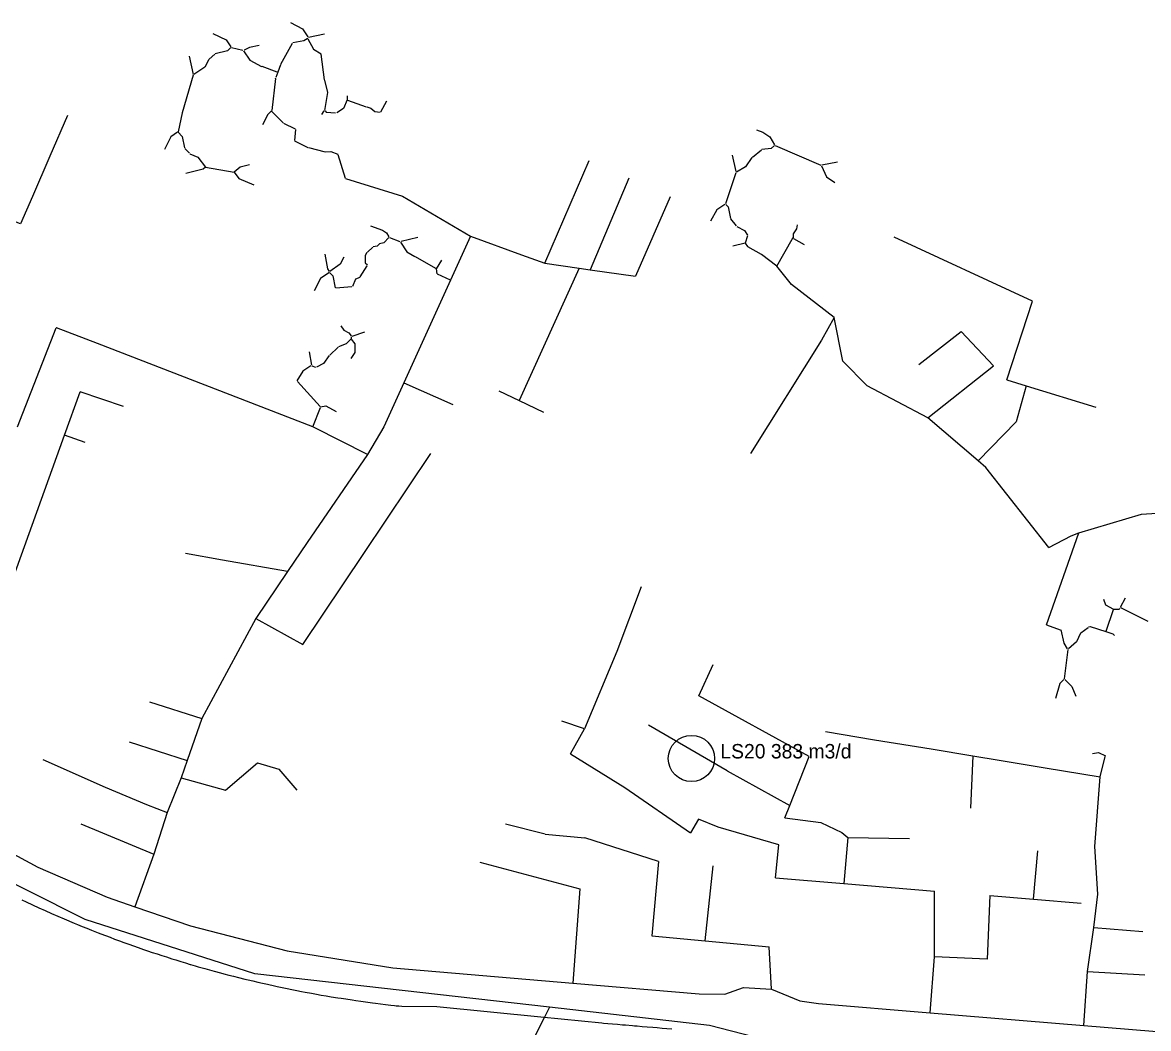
# Model space of a CAD drawing. Header units: metres. Extents: x 432891 to 477890, y 2556094 to 2581523.
# Drawn here: x 443923 to 445870, y 2567705 to 2569445 of the extents above; entities that cross this region are included whole.
import ezdxf

# ---------------------------------------------------------------- set-up
doc = ezdxf.new("R2010")
doc.units = ezdxf.units.M
for name, color, linetype in [('W10_LIFT_STATIONS', 6, 'Continuous'), ('W10_MAIN_PIPE', 1, 'Continuous'), ('W10_PIPE_DN200', 8, 'Continuous'), ('W10_PIPE_DN500_800', 30, 'Continuous')]:
    doc.layers.add(name, color=color, linetype=linetype)

msp = doc.modelspace()

# ---------------------------------------------------------------- linework, layer by layer
at = {"layer": 'W10_LIFT_STATIONS'}
msp.add_circle((445079.8, 2568171.9), 40, dxfattribs=at)
at = {"layer": 'W10_MAIN_PIPE'}
msp.add_lwpolyline([(443921.8, 2567927.2), (443929.5, 2567923.7), (443940.4, 2567918.7), (443951.3, 2567913.7), (443962.3, 2567908.8), (443973.3, 2567903.7), (443983.8, 2567899.2), (443994.9, 2567894.5), (444012.6, 2567886.9), (444018.2, 2567884.6), (444026.2, 2567881.3), (444034.2, 2567878.1), (444042.3, 2567875), (444053.9, 2567870.4), (444058.3, 2567868.7), (444066.3, 2567865.6), (444074.3, 2567862.5), (444082.3, 2567859.4), (444090.9, 2567856.2), (444098.5, 2567853.4), (444106.7, 2567850.5), (444114.8, 2567847.6), (444123, 2567844.8), (444132.4, 2567841.5), (444139.3, 2567839.2), (444147.5, 2567836.5), (444155.6, 2567833.8), (444163.8, 2567831.1), (444172, 2567828.5), (444181.5, 2567825.5), (444188.4, 2567823.3), (444196.7, 2567820.7), (444204.9, 2567818.2), (444213.2, 2567815.7), (444213.6, 2567815.5), (444221.4, 2567813.2), (444226.9, 2567811.6), (444238.1, 2567808.5), (444246.4, 2567806.2), (444254.7, 2567803.9), (444265.3, 2567801.1), (444271.4, 2567799.5), (444279.7, 2567797.3), (444288, 2567795.2), (444296.4, 2567793.1), (444307.4, 2567790.3), (444313.2, 2567789), (444321.5, 2567787), (444329.9, 2567785), (444338.3, 2567783.1), (444346.7, 2567781.2), (444358.6, 2567778.6), (444363.5, 2567777.5), (444372, 2567775.7), (444380.4, 2567773.9), (444388.8, 2567772.2), (444397.3, 2567770.5), (444405.7, 2567768.8), (444411.6, 2567767.6), (444422.7, 2567765.6), (444431.2, 2567764), (444439.7, 2567762.5), (444448.2, 2567761.1), (444456.8, 2567759.7), (444468.3, 2567757.9), (444473.8, 2567757), (444482.4, 2567755.8), (444492.8, 2567754.3), (444499.4, 2567753.4), (444507.9, 2567752.2), (444516.4, 2567751), (444528.2, 2567749.4), (444533.3, 2567748.7), (444541.8, 2567747.5), (444550.5, 2567746.3), (444555.3, 2567745.8), (444560, 2567745.2), (444566.4, 2567744.5), (444569.3, 2567744.2), (444574, 2567743.7), (444578.9, 2567743.2), (444639.3, 2567742.7), (444819.2, 2567725.2), (444924.6, 2567714.4), (444928, 2567714.2), (444935, 2567713.6), (444943.5, 2567712.8), (444952.1, 2567712.1), (444960.6, 2567711.3), (444965.9, 2567710.9), (444977.7, 2567709.9), (444981.5, 2567709.5), (444986.2, 2567709.1), (444994.8, 2567708.4), (445003.3, 2567707.7), (445013, 2567706.9), (445020.4, 2567706.3), (445029, 2567705.6), (445037.5, 2567704.9), (445046, 2567704.2)], dxfattribs=at)
at = {"layer": 'W10_PIPE_DN200'}
for points in [[(444386.3, 2569445.1), (444407.3, 2569434.1), (444416.3, 2569420.1)], [(444252.3, 2569426.1), (444275.3, 2569415.1), (444283.3, 2569403.1)], [(444445.3, 2569425.1), (444417.3, 2569419.1)], [(444283.3, 2569402.1), (444277.3, 2569396.1), (444256.3, 2569391.1)], [(444284.3, 2569402.1), (444304.3, 2569397.1)], [(444332.3, 2569405.1), (444315.3, 2569402.1), (444306.3, 2569397.1)], [(444369.8, 2569372.9), (444389.8, 2569409.2)], [(444415.3, 2569417.1), (444409.3, 2569413.1), (444390.3, 2569410.1)], [(444416.3, 2569418.1), (444415.3, 2569417.1)], [(444416.3, 2569417.1), (444426.3, 2569399.1), (444439.3, 2569391.1)], [(444211.3, 2569387.1), (444218.3, 2569355.1)], [(444246, 2569381.8), (444255.5, 2569390.4)], [(444305.3, 2569396.1), (444316.3, 2569380.1), (444336.3, 2569369.1)], [(444445.2, 2569346.1), (444439.4, 2569390.1)], [(444245.3, 2569381.1), (444238.3, 2569368.1), (444219.3, 2569355.1)], [(444363.5, 2569359.2), (444337.2, 2569368.8)], [(444369.3, 2569372.1), (444364.5, 2569358.9)], [(444218.3, 2569354.1), (444199.3, 2569289.1), (444192.3, 2569256.1)], [(444360.3, 2569348.1), (444354.3, 2569293.1)], [(444360.3, 2569348.1), (444360.6, 2569348.7)], [(444364.5, 2569358.9), (444361.3, 2569350.1)], [(444445.3, 2569345.1), (444450.3, 2569324.1), (444445.3, 2569293.1)], [(444484.3, 2569311.1), (444478.3, 2569296.1), (444466.3, 2569289.1)], [(444484.3, 2569318.1), (444484.3, 2569311.1)], [(444485.2, 2569310.7), (444517.4, 2569299.4)], [(444552.3, 2569309.1), (444542.3, 2569290.1)], [(444353.3, 2569292.1), (444347.3, 2569286.1), (444338.3, 2569268.1)], [(444373.6, 2569271.8), (444354, 2569291.3)], [(444444.3, 2569292.1), (444440.3, 2569286.1)], [(444446.3, 2569292.1), (444448.3, 2569290.1), (444464.3, 2569289.1)], [(444518.3, 2569299.1), (444525.3, 2569297.1), (444532.3, 2569291.1), (444541.3, 2569290.1)], [(444000.9, 2569284.1), (443970.5, 2569214)], [(444374.3, 2569271.1), (444394.3, 2569261.1)], [(444191.3, 2569255.1), (444179.3, 2569247.1), (444168.3, 2569225.1)], [(444192.3, 2569255.1), (444199.3, 2569248.1), (444203.3, 2569228.1)], [(444395.3, 2569260.1), (444393.3, 2569241.1)], [(445192.5, 2569259.3), (445203.5, 2569255.3), (445215.5, 2569247.3), (445223.5, 2569233.3)], [(444211.6, 2569218.8), (444203.9, 2569227.3)], [(444393.3, 2569240.1), (444416.3, 2569229.1)], [(444417.3, 2569228.8), (444446.3, 2569221.4)], [(445223.5, 2569232.3), (445217.5, 2569227.3), (445201.5, 2569225.3)], [(445224.5, 2569232.3), (445303.5, 2569198.3)], [(443970.5, 2569214), (443940.2, 2569144.2)], [(444212.3, 2569218.1), (444226.3, 2569212.1), (444239.3, 2569195.1)], [(444447.3, 2569221.1), (444456.3, 2569222.1), (444468.3, 2569217.1)], [(444481.4, 2569175.2), (444468.6, 2569216.1)], [(445150.5, 2569215.3), (445156.5, 2569187.3)], [(445184.5, 2569211.3), (445173.5, 2569195.3), (445157.5, 2569186.3)], [(445185.2, 2569212), (445200.7, 2569224.7)], [(444239.3, 2569195.1), (444235.3, 2569191.1), (444205.3, 2569184.1)], [(444239.3, 2569195.1), (444289.3, 2569186.1)], [(444315.3, 2569199.1), (444299.3, 2569195.1), (444289.3, 2569186.1)], [(444826.5, 2569028.7), (444903.1, 2569206.3)], [(445304.5, 2569197.3), (445313.5, 2569178.3), (445327.5, 2569168.3)], [(445332.5, 2569203.3), (445305.5, 2569198.3)], [(444289.3, 2569186.1), (444297.3, 2569175.1), (444323.3, 2569164.1)], [(444481.4, 2569175.2), (444579.9, 2569144.6), (444698, 2569075.2)], [(444971.7, 2569175.6), (444904.9, 2569017.5)], [(445156.5, 2569185.3), (445138.5, 2569131.3)], [(443940.2, 2569144.2), (443919.6, 2569096.6), (443792.8, 2569145.7), (443761.9, 2569078.1)], [(445043.1, 2569143.7), (444983.2, 2569006.4)], [(445137.5, 2569130.3), (445123.5, 2569121.3), (445112.5, 2569101.3)], [(445139.5, 2569130.3), (445143.5, 2569126.3), (445147.5, 2569106.3)], [(444524.6, 2569093.1), (444545.6, 2569086.1), (444552.6, 2569081.1), (444556.6, 2569074.1)], [(445157.8, 2569093.1), (445148.1, 2569105.6)], [(445158.5, 2569092.3), (445171.5, 2569085.3), (445176.5, 2569077.3)], [(445262.5, 2569095.3), (445261.5, 2569088.3), (445255.5, 2569079.3), (445255.5, 2569072.3)], [(444556.6, 2569073.1), (444547.6, 2569064.1), (444540.6, 2569062.1), (444536.6, 2569058.1), (444529.6, 2569057.1)], [(444557.6, 2569073.1), (444575.6, 2569066.1)], [(444606.6, 2569073.1), (444577.6, 2569066.1)], [(444698, 2569075.2), (444663.4, 2568999.3)], [(444698, 2569075.2), (444786, 2569043.3)], [(445176.5, 2569076.3), (445172.5, 2569063.3)], [(445227.4, 2569023.5), (445254, 2569070.5)], [(445254, 2569070.5), (445255.5, 2569072.3)], [(445256.5, 2569071.3), (445274.5, 2569061.3)], [(445625.4, 2568826.7), (445669.7, 2568963), (445430.4, 2569073.9)], [(444519.4, 2569047.7), (444528.9, 2569056.4)], [(444576.6, 2569065.1), (444587.6, 2569048.1), (444601.6, 2569040.1)], [(445172.5, 2569063.3), (445151.5, 2569058.3)], [(445172.5, 2569063.3), (445176.5, 2569057.3), (445200.5, 2569044.3)], [(444445.6, 2569044.1), (444450.6, 2569019.1), (444453.6, 2569014.1)], [(444478.6, 2569039.1), (444472.6, 2569027.1), (444454.6, 2569014.1)], [(444518.6, 2569047.1), (444515.6, 2569042.1), (444515.6, 2569029.1), (444519.6, 2569026.1)], [(444637.8, 2569019.6), (444602.5, 2569039.6)], [(444647.6, 2569034.1), (444638.6, 2569019.1)], [(444786, 2569043.3), (444826.5, 2569028.7)], [(445227.4, 2569023.5), (445201.2, 2569043.7)], [(444452.6, 2569012.1), (444438.6, 2569002.1), (444427.6, 2568981.1)], [(444453.6, 2569013.1), (444452.6, 2569012.1)], [(444454.6, 2569012.1), (444459.6, 2569007.1), (444463.6, 2568986.1)], [(444507.1, 2569004.9), (444519.1, 2569024.2)], [(444638.6, 2569019.1), (444639.6, 2569010.1)], [(444885.6, 2569020.3), (444782.1, 2568791.1)], [(444826.5, 2569028.7), (444885.6, 2569020.3)], [(444885.6, 2569020.3), (444904.9, 2569017.5)], [(444904.9, 2569017.5), (444983.2, 2569006.4)], [(445326.7, 2568934.8), (445252.8, 2568991.8), (445227.4, 2569023.5)], [(444506.6, 2569004.1), (444498.6, 2569001.1), (444493.6, 2568988.1)], [(444663.4, 2568999.3), (444582.5, 2568822)], [(444663.4, 2568999.3), (444640.6, 2569009.7)], [(444464.6, 2568986.2), (444492.6, 2568988.1)], [(445326.7, 2568934.8), (445304.8, 2568895.4), (445182.2, 2568699.6)], [(445488.4, 2568761.4), (445383.5, 2568816.6), (445341.5, 2568859.4), (445326.7, 2568934.8)], [(443914.1, 2568745.5), (443981.4, 2568917)], [(444052.9, 2568889.5), (443981.6, 2568916.9), (443981.4, 2568917)], [(444473.6, 2568920.1), (444478.6, 2568913.1), (444487.6, 2568908.1), (444491.6, 2568903.1)], [(444490.6, 2568897.1), (444482.6, 2568889.1), (444469.6, 2568884.1)], [(444491.6, 2568897.1), (444497.6, 2568889.1), (444497.6, 2568874.1), (444490.6, 2568864.1)], [(444491.6, 2568901.1), (444491.6, 2568898.1)], [(444514.6, 2568909.1), (444492.6, 2568902.1)], [(445473.1, 2568853.5), (445546.5, 2568910.4), (445602.1, 2568851.4)], [(444425.2, 2568745.4), (444052.9, 2568889.5)], [(444454.4, 2568869.8), (444468.9, 2568883.4)], [(444418.6, 2568875.1), (444422.6, 2568852.1)], [(444453.6, 2568869.1), (444443.6, 2568855.1), (444431.6, 2568849.1)], [(444421.6, 2568851.1), (444407.6, 2568842.1), (444397.6, 2568825.1)], [(444423.6, 2568851.1), (444429.6, 2568849.1)], [(445488.4, 2568761.4), (445602.1, 2568851.4)], [(444438, 2568780.8), (444398.3, 2568824.3)], [(444582.5, 2568822), (444547.8, 2568745.9)], [(444582.5, 2568822), (444667.2, 2568784)], [(445625.4, 2568826.7), (445658.4, 2568816.6)], [(443995.8, 2568731.2), (444022.9, 2568806.4)], [(444097.5, 2568780.5), (444022.9, 2568806.4)], [(444746.5, 2568808), (444782.1, 2568791.1)], [(445658.4, 2568816.6), (445641.4, 2568754.3), (445575.8, 2568686.9)], [(445658.4, 2568816.6), (445779.2, 2568779.6)], [(444425.2, 2568745.4), (444438.3, 2568779.1)], [(444438.6, 2568780.1), (444447.6, 2568782.1), (444465.6, 2568772.1)], [(444782.1, 2568791.1), (444824.1, 2568771.2)], [(445575.8, 2568686.9), (445488.4, 2568761.4)], [(444519.5, 2568697.9), (444427.3, 2568744.6), (444425.2, 2568745.4)], [(444547.8, 2568745.9), (444519.5, 2568697.9)], [(443851.5, 2568331.3), (443995.8, 2568731.2)], [(444031.1, 2568718.6), (443995.8, 2568731.2)], [(444519.5, 2568697.9), (444415.1, 2568545.8)], [(444513, 2568526.3), (444628.9, 2568699.2)], [(445697.6, 2568536.8), (445589, 2568675.5), (445575.8, 2568686.9)], [(445749.7, 2568562.3), (445858.1, 2568594.5), (446026.3, 2568605.3)], [(444415.1, 2568545.8), (444381.2, 2568495.5)], [(445693.9, 2568403.1), (445749.7, 2568562.3)], [(445697.6, 2568536.8), (445736.5, 2568556.8), (445749.7, 2568562.3)], [(444268.6, 2568515.2), (444204.9, 2568526.3)], [(444407.6, 2568369), (444513, 2568526.3)], [(444381.2, 2568495.5), (444268.6, 2568515.2)], [(444381.2, 2568495.5), (444326.6, 2568414.3)], [(444993, 2568468.6), (444950.7, 2568356.7)], [(445792.6, 2568447.4), (445795.6, 2568437.4), (445809.6, 2568430.4)], [(445829.6, 2568449.4), (445821.4, 2568433)], [(445797, 2568392.3), (445809.4, 2568429.4)], [(445809.6, 2568430.4), (445819.6, 2568430.4)], [(445820.6, 2568431.4), (445819.6, 2568430.4)], [(445869.7, 2568408.8), (445822.3, 2568432.5)], [(444326.6, 2568414.3), (444233.1, 2568241.2)], [(444326.6, 2568414.3), (444407.6, 2568369)], [(445693.9, 2568403.1), (445717.7, 2568394.7)], [(445718.6, 2568394.4), (445723.6, 2568371.4), (445729.6, 2568361.4)], [(445753.4, 2568389), (445765.9, 2568398.7)], [(445766.6, 2568399.4), (445769.6, 2568400.4), (445796.7, 2568391.4)], [(445796.7, 2568391.4), (445808.6, 2568387.4), (445811.6, 2568384.4)], [(445752.6, 2568388.4), (445745.6, 2568373.4), (445731.6, 2568361.4)], [(444950.7, 2568356.7), (444895, 2568222.9)], [(445730.6, 2568360.4), (445724.6, 2568309.4)], [(445092.8, 2568280.1), (445117.1, 2568334.6)], [(445723.6, 2568308.4), (445716.6, 2568301.4), (445709.6, 2568275.4)], [(445725.6, 2568308.4), (445737.6, 2568296.4), (445744.6, 2568279.4)], [(445283.6, 2568175.2), (445092.8, 2568280.1)], [(444142.6, 2568269.6), (444233.1, 2568241.2)], [(444233.1, 2568241.2), (444207.8, 2568168.1)], [(444895, 2568222.9), (444855.6, 2568236.6)], [(444870.6, 2568180.1), (444895, 2568222.9)], [(445141.8, 2568150.4), (445005.3, 2568229.4)], [(445311.9, 2568218.3), (445396.3, 2568204.4)], [(444107.5, 2568200.8), (444207.8, 2568168.1)], [(445396.3, 2568204.4), (445494.1, 2568188.3)], [(444870.6, 2568180.1), (444964.8, 2568121.4), (445077.9, 2568043.5)], [(445249.7, 2568090.5), (445283.6, 2568175.2)], [(445494.1, 2568188.3), (445566.5, 2568176.4)], [(445566.5, 2568176.4), (445562.5, 2568085.7)], [(445566.5, 2568176.4), (445611.8, 2568169)], [(445773.6, 2568180.4), (445783.6, 2568182.4), (445795.6, 2568176.4)], [(445786.5, 2568140.3), (445795.4, 2568175.4)], [(443958, 2568170.3), (444066.2, 2568122.5), (444137.3, 2568092), (444173.4, 2568078.3)], [(444207.8, 2568168.1), (444197.4, 2568138.3)], [(444197.4, 2568138.3), (444274.3, 2568116.9), (444329.2, 2568164.2), (444366.1, 2568153.5), (444397.3, 2568117)], [(445611.8, 2568169), (445691.8, 2568155.8)], [(445691.8, 2568155.8), (445786.5, 2568140.3)], [(444197.4, 2568138.3), (444173.4, 2568078.3)], [(445141.8, 2568150.4), (445249.7, 2568090.5)], [(445777.5, 2568019.5), (445786.5, 2568140.3)], [(444173.4, 2568078.3), (444150.2, 2568006.6)], [(445241.2, 2568069.2), (445249.7, 2568090.5)], [(444023.9, 2568059), (444150.2, 2568006.6)], [(444826.9, 2568040.9), (444758.2, 2568058.4)], [(445092, 2568067.1), (445077.9, 2568043.5)], [(445125.9, 2568053.2), (445092, 2568067.1)], [(445241.2, 2568069.2), (445303.4, 2568060.9), (445340.1, 2568044.1)], [(444826.9, 2568040.9), (444895.2, 2568034.4)], [(445230.7, 2568022.4), (445125.9, 2568053.2)], [(445340.1, 2568044.1), (445350, 2568035)], [(445022.7, 2567993.9), (444895.2, 2568034.4)], [(445224.9, 2567965.3), (445230.7, 2568022.4)], [(445350, 2568035), (445343.4, 2567955.5)], [(445350, 2568035), (445456.9, 2568033.5)], [(445775.7, 2567879.5), (445782.5, 2567937.1), (445777.5, 2568019.5)], [(444150.2, 2568006.6), (444117.5, 2567915.5)], [(445671.2, 2567928.4), (445678.7, 2568012.3)], [(444714, 2567992.7), (444886.9, 2567946.6)], [(445022.7, 2567993.9), (445011.1, 2567865.2), (445103.6, 2567856.4)], [(445103.6, 2567856.4), (445117.1, 2567986.1)], [(445224.9, 2567965.3), (445343.4, 2567955.5)], [(444886.9, 2567946.6), (444874.8, 2567783.2)], [(445343.4, 2567955.5), (445500, 2567942.6)], [(445500.4, 2567828.6), (445500, 2567942.6)], [(445595.9, 2567934.7), (445591, 2567824.5), (445500.4, 2567828.6)], [(445595.9, 2567934.7), (445671.2, 2567928.4)], [(445671.2, 2567928.4), (445753.7, 2567921.6)], [(445764.5, 2567803.5), (445775.7, 2567879.5)], [(445775.7, 2567879.5), (445860.4, 2567872.3)], [(445103.6, 2567856.4), (445214.3, 2567845.8)], [(445218.2, 2567773), (445214.3, 2567845.8)], [(445492.5, 2567732), (445500.4, 2567828.6)], [(445758.4, 2567710), (445764.5, 2567803.5)], [(445764.5, 2567803.5), (445863.9, 2567797.5)], [(444834.5, 2567741.6), (444825.9, 2567724.5)], [(444825.9, 2567724.5), (444737.9, 2567550.2)]]:
    msp.add_lwpolyline(points, dxfattribs=at)
at = {"layer": 'W10_PIPE_DN500_800'}
for points in [[(443878.7, 2568022.1), (443949.6, 2567983.7), (444069.2, 2567932.2), (444117.5, 2567915.5)], [(444834.5, 2567741.6), (444324.5, 2567799.6), (444031.1, 2567893.4), (443832.7, 2567993.3)], [(444117.5, 2567915.5), (444213.6, 2567882.2), (444380.9, 2567839.3), (444563.3, 2567809.8), (444874.8, 2567783.2)], [(444874.8, 2567783.2), (445093.4, 2567764.5), (445137.4, 2567764.1), (445169.6, 2567775.6), (445218.2, 2567773)], [(445218.2, 2567773), (445267.1, 2567752.7), (445299.4, 2567748), (445492.5, 2567732)], [(445187.2, 2567690.6), (445111.3, 2567710.1), (444834.5, 2567741.6)], [(445492.5, 2567732), (445758.4, 2567710)], [(445758.4, 2567710), (446256.5, 2567668.8)]]:
    msp.add_lwpolyline(points, dxfattribs=at)

# ---------------------------------------------------------------- texts
at = {"layer": 'W10_LIFT_STATIONS'}
msp.add_text('LS20 383 m3/d', height=25, dxfattribs=at).set_placement((445129.8, 2568171.9))

doc.saveas('drawing.dxf')
